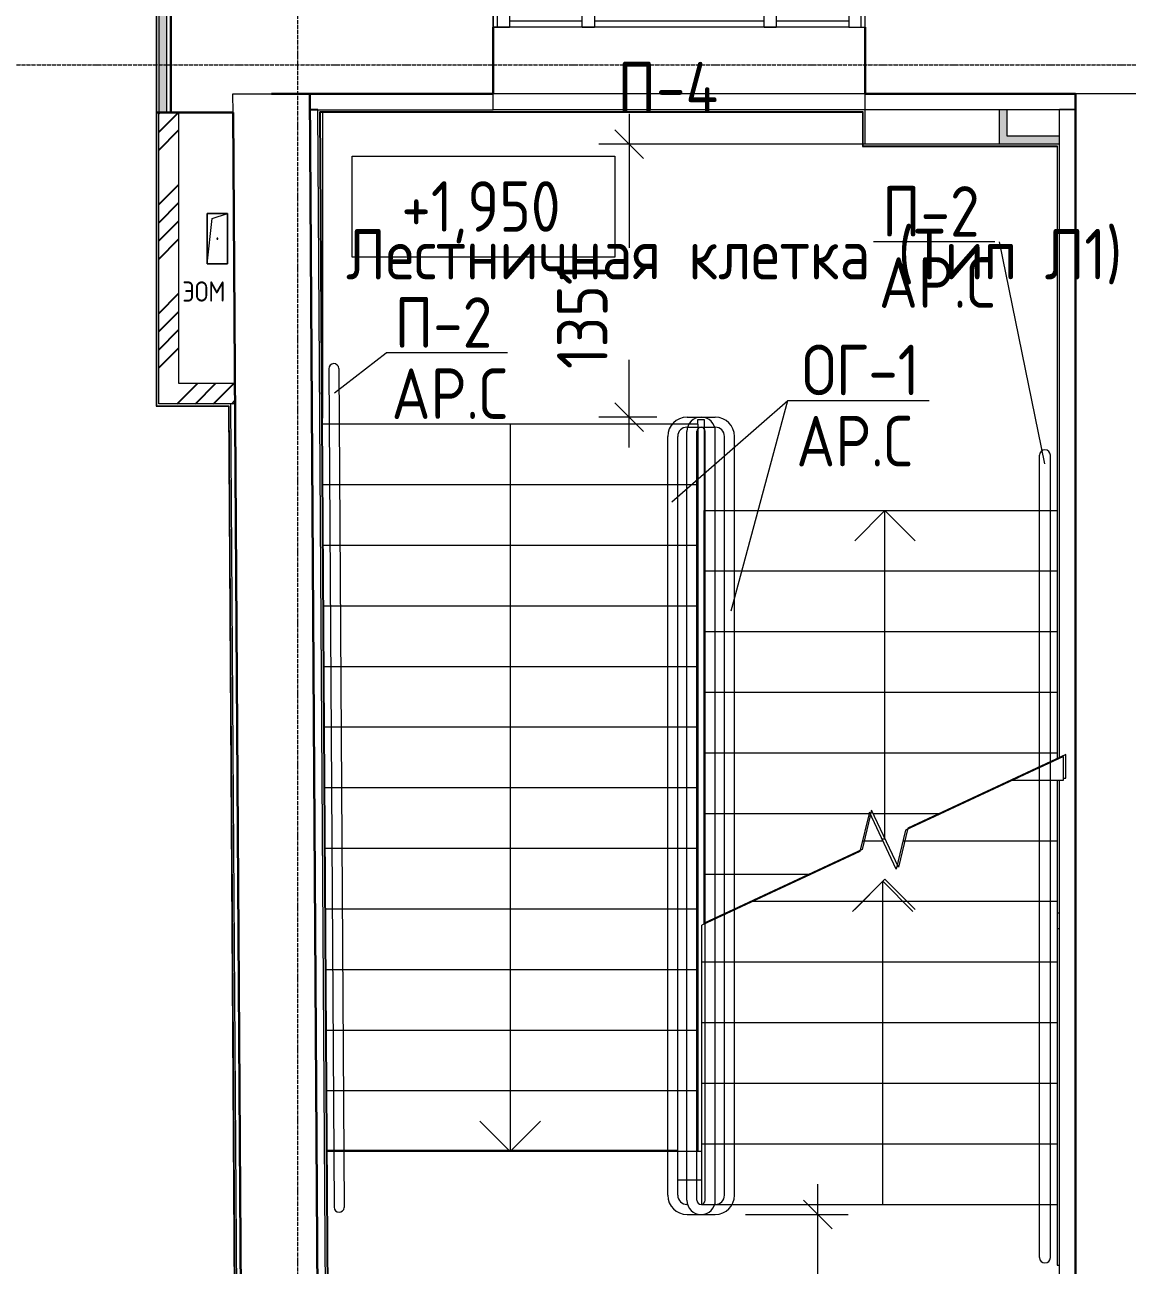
# Model space of a CAD drawing. Header units: millimetres. Extents: x -25149 to 64359, y -29707 to 46678.
# Drawn here: x 1649 to 7105, y 14304 to 20443 of the extents above; entities that cross this region are included whole.
import ezdxf

# ---------------------------------------------------------------- set-up
doc = ezdxf.new("R2010")
doc.units = ezdxf.units.MM
doc.linetypes.add('ADSK_Линия сетки', pattern=[25, 20, -2.5, 0, -2.5])
for name, color, linetype, lineweight in [('_ Окна', 7, 'Continuous', 9), ('Аннотация', 7, 'Continuous', 9), ('Лестницы', 7, 'Continuous', 9), ('Марки окон', 7, 'Continuous', 20), ('Марки помещений', 7, 'Continuous', 20), ('Обобщенные модели', 7, 'Continuous', 18), ('Окна', 7, 'Continuous', 9), ('Оси', 7, 'Continuous', 9), ('Отметки', 7, 'Continuous', 9), ('Перекрытие', 7, 'Continuous', 18), ('Размеры', 7, 'Continuous', 5), ('Стены внутренние', 7, 'Continuous', 18), ('Стены несущие', 7, 'Continuous', 30), ('Стены отделка', 7, 'Continuous', 30), ('Стены штриховка', 7, 'Continuous', 9), ('Стрелки вверх', 7, 'Continuous', 18)]:
    doc.layers.add(name, color=color, linetype=linetype, lineweight=lineweight)
doc.layers.add('Линии', color=7, linetype='Continuous', lineweight=9, true_color=0x00a600)
doc.styles.add('GOST Common_1', font='GOST_Common.ttf', dxfattribs={"width": 0.9, "height": 250})
doc.styles.add('GOST Common_2', font='GOST_Common.ttf', dxfattribs={"width": 0.9, "height": 250})
doc.styles.add('GOST Common_5', font='GOST_Common.ttf', dxfattribs={"width": 0.9, "height": 100})
doc.dimstyles.new('ADSK_Основной_2_5_мм_Округление_до_1_мм', dxfattribs={"dimscale": 304.8, "dimtxt": 251.428749, "dimasz": 0.463911, "dimexe": 0.492126, "dimexo": 0.492126, "dimgap": 0.098425, "dimtad": 1, "dimdec": 0, "dimdsep": 46, "dimtxsty": 'GOST Common_1', "dimblk1": 'OBLIQUE', "dimblk2": 'OBLIQUE', "dimsah": 1, "dimcen": 0.09, "dimdle": 0.492126, "dimazin": 2, "dimtfac": 1, "dimtdec": 4, "dimtix": 1, "dimtmove": 0, "dimatfit": 3, "dimfxl": 1, "dimtvp": 1, "dimtolj": 1, "dimtzin": 0, "dimlwd": 20, "dimlwe": 20, "dimarcsym": 2})
doc.dimstyles.new('ADSK_Основной_2_5_мм_Округление_до_1_мм_1', dxfattribs={"dimscale": 304.8, "dimtxt": 251.428749, "dimasz": 0.463911, "dimexe": 0.492126, "dimexo": 0.492126, "dimgap": 0.098425, "dimtad": 1, "dimdec": 0, "dimdsep": 46, "dimtxsty": 'GOST Common_1', "dimblk1": 'OBLIQUE', "dimblk2": 'OBLIQUE', "dimsah": 1, "dimcen": 0.09, "dimdle": 0.492126, "dimazin": 2, "dimtfac": 1, "dimtdec": 4, "dimtix": 1, "dimtmove": 1, "dimatfit": 3, "dimfxl": 1, "dimtvp": 1, "dimtolj": 1, "dimtzin": 0, "dimlwd": 20, "dimlwe": 20, "dimarcsym": 2})

# ---------------------------------------------------------------- blocks, each defined once
blk = doc.blocks.new('окно трехпол с фрамугой - 1840х2380 и 2390 _h___нов_ ОК-38-4571214-План 2-го этажа')
at = {"layer": '_ Окна', "lineweight": 18}
for p, q in [((-920, 75), (-920, 135)), ((-920, 135), (-840, 135)), ((-840, 135), (-840, 75)), ((-480, 75), (-480, 135)), ((-480, 135), (-420, 135)), ((-420, 135), (-420, 75)), ((420, 75), (420, 135)), ((420, 135), (480, 135)), ((480, 135), (480, 75)), ((840, 135), (840, 75)), ((920, 135), (840, 135)), ((920, 75), (920, 135)), ((-840, 75), (-920, 75)), ((-420, 75), (-480, 75)), ((480, 75), (420, 75)), ((840, 75), (920, 75))]:
    blk.add_line(p, q, dxfattribs=at)
at = {"layer": '_ Окна'}
for p, q in [((-900, 75), (-900, 135)), ((900, 75), (900, 135)), ((-840, 105), (-480, 105)), ((-420, 105), (420, 105)), ((480, 105), (840, 105))]:
    blk.add_line(p, q, dxfattribs=at)
at = {"layer": 'Окна'}
for p, q in [((-920, 135), (-920, 75)), ((-840, 135), (-920, 135)), ((-840, 135), (-480, 135)), ((-420, 135), (-480, 135)), ((-420, 135), (420, 135)), ((480, 135), (420, 135)), ((480, 135), (840, 135)), ((920, 135), (840, 135)), ((920, 75), (920, 135)), ((-920, 75), (-840, 75)), ((-480, 75), (-840, 75)), ((-480, 75), (-420, 75)), ((420, 75), (-420, 75)), ((420, 75), (480, 75)), ((840, 75), (480, 75)), ((840, 75), (920, 75))]:
    blk.add_line(p, q, dxfattribs=at)
blk = doc.blocks.new('GM_Отверстие прямоугольное _в плите_ - Отверстие-3906246-План 2-го этажа')
at = {"layer": 'Обобщенные модели'}
for p, q in [((-50, -125), (-50, 125)), ((-50, 125), (50, 125)), ((50, 125), (-50, 125)), ((-50, 125), (-50, -125)), ((-25, 100), (50, 125)), ((50, 125), (50, -125)), ((50, -125), (50, 125)), ((-50, -125), (-25, 100)), ((50, -125), (-50, -125)), ((-50, -125), (50, -125))]:
    blk.add_line(p, q, dxfattribs=at)
for start, end in [(360, 180), (180, 360), (60, 165), (300, 360), (195, 270)]:
    blk.add_arc((0, 0), 2.5, start, end, dxfattribs=at)
blk = doc.blocks.new('Высотные отметки - Рамка-12095-План 2-го этажа')
at = {"layer": 'Аннотация', "lineweight": 20}
for p, q in [((-6.5, 0), (-6.5, 5)), ((-6.5, 5), (6.5, 5)), ((6.5, 5), (6.5, 0)), ((6.5, 0), (-6.5, 0))]:
    blk.add_line(p, q, dxfattribs=at)
blk = doc.blocks.new('_Oblique')
at = {"color": 0, "linetype": 'ByBlock', "lineweight": -2}
blk.add_line((-0.5, -0.5), (0.5, 0.5), dxfattribs=at)
blk = doc.blocks.new('DIMBLOCK44-План 2-го этажа')
at = {"layer": 'Defpoints', "color": 0, "transparency": 16777216}
for p in [(5066.4, 14555.2), (5574.3, 14555.2), (6431.5, 12949.7)]:
    blk.add_point(p, dxfattribs=at)
at = {"layer": 'Размеры', "color": 0, "transparency": 16777216}
for p, q in [((5574.3, 12799.7), (5574.3, 14705.2)), ((5216.4, 14555.2), (5724.3, 14555.2)), ((6281.5, 12949.7), (5424.3, 12949.7))]:
    blk.add_line(p, q, dxfattribs=at)
at = {"layer": 'Размеры', "color": 0, "transparency": 16777216, "xscale": 141.4, "yscale": 141.4, "zscale": 141.4}
for p, rotation in [((5574.3, 14555.2), 90), ((5574.3, 12949.7), 270)]:
    blk.add_blockref('_Oblique', p, dxfattribs=dict(at, rotation=rotation))
at = {"layer": 'Размеры', "color": 0, "transparency": 16777216, "insert": (5419.3, 13752.5), "char_height": 250, "width": 700.591, "attachment_point": 5, "rotation": 90, "style": 'GOST Common_1'}
blk.add_mtext('\\A1;1605', dxfattribs=at)
blk = doc.blocks.new('ADSK_Аннотация_Текст_сВыноской - Текст с выноской 2-3161909-План 2-го этажа')
at = {"layer": 'Аннотация', "lineweight": 20}
blk.add_line((-3.5, 0), (3.5, 0), dxfattribs=at)
blk = doc.blocks.new('ADSK_Аннотация_Текст_сВыноской - Текст с выноской 2-3308182-План 2-го этажа')
at = {"layer": 'Аннотация', "lineweight": 20}
blk.add_line((-3, 0), (3, 0), dxfattribs=at)
blk = doc.blocks.new('DIMBLOCK49-План 2-го этажа')
at = {"layer": 'Defpoints', "color": 0, "transparency": 16777216}
for p in [(4639.8, 19853), (6471.4, 19853), (4926.4, 18501.5)]:
    blk.add_point(p, dxfattribs=at)
at = {"layer": 'Размеры', "color": 0, "transparency": 16777216}
for p, q in [((4639.8, 20003), (4639.8, 19339.7)), ((6321.4, 19853), (4489.8, 19853)), ((4639.8, 18351.5), (4639.8, 18784.7)), ((4776.4, 18501.5), (4489.8, 18501.5))]:
    blk.add_line(p, q, dxfattribs=at)
at = {"layer": 'Размеры', "color": 0, "transparency": 16777216, "xscale": 141.4, "yscale": 141.4, "zscale": 141.4}
for p, rotation in [((4639.8, 19853), 90), ((4639.8, 18501.5), 270)]:
    blk.add_blockref('_Oblique', p, dxfattribs=dict(at, rotation=rotation))
at = {"layer": 'Размеры', "color": 0, "transparency": 16777216, "insert": (4283.1, 18740), "char_height": 250, "width": 644.339, "attachment_point": 1, "rotation": 90, "line_spacing_factor": 1.022761, "style": 'GOST Common_1'}
blk.add_mtext('\\A1;1351', dxfattribs=at)

msp = doc.modelspace()

# ---------------------------------------------------------------- hatches: boundary and pattern name
h = msp.add_hatch()
h.set_pattern_fill('ANSI34', color=256, scale=20)
h.paths.add_polyline_path([(2411.299, 20010), (2311.299, 20010), (2311.299, 18568), (2688.769, 18568), (2688.117, 18668), (2411.299, 18668)])
at = {"layer": 'Стены внутренние'}
h = msp.add_hatch(color=256, dxfattribs=at)
h.dxf.hatch_style = 1
h.paths.add_polyline_path([(2371.299, 20600), (2351.299, 20600), (2351.299, 20560), (2371.299, 20560)])
h.paths.add_polyline_path([(2351.299, 20600), (2311.299, 20600), (2311.299, 20010), (2351.299, 20010)])
for points in [[(6471.411, 19893.025), (6511.411, 19893.025), (6511.411, 20022.525), (6471.411, 20022.525)], [(6471.411, 19853.025), (6770, 19853.025), (6770, 19893.025), (6471.411, 19893.025)]]:
    msp.add_hatch(color=256, dxfattribs=at).paths.add_polyline_path(points)

# ---------------------------------------------------------------- linework, layer by layer
at = {"layer": 'Аннотация', "lineweight": 20}
for p, q in [((6698.084, 18271.113), (6473.859, 19369.666)), ((3180.944, 18622.439), (3437.693, 18819.622)), ((4851.93, 18082.339), (5425.667, 18584.731)), ((5145.212, 17543.525), (5425.667, 18584.731))]:
    msp.add_line(p, q, dxfattribs=at)
at = {"layer": 'Лестницы'}
for p, q in [((3121.352, 20010.532), (3121.352, 18496.262)), ((4980.798, 18490.68), (5011.411, 18490.68)), ((4980.798, 18466.542), (4980.798, 18490.68)), ((5011.411, 18490.68), (5011.411, 18040.239)), ((4980.798, 18466.542), (3121.546, 18466.542)), ((4980.798, 18466.542), (3121.546, 18466.542)), ((4980.798, 18466.542), (4980.798, 18166.542)), ((4980.798, 18166.542), (3123.497, 18166.542)), ((4980.798, 18166.542), (3123.497, 18166.542)), ((4980.798, 18166.542), (4980.798, 17866.542)), ((5011.411, 18040.239), (6758, 18040.239)), ((5011.411, 17740.239), (5011.411, 18040.239)), ((5011.411, 18040.239), (6758, 18040.239)), ((4980.798, 17866.542), (3125.448, 17866.542)), ((4980.798, 17866.542), (3125.448, 17866.542)), ((4980.798, 17866.542), (4980.798, 17566.542)), ((5011.411, 17440.239), (5011.411, 17740.239)), ((5011.411, 17740.239), (6758, 17740.239)), ((5011.411, 17740.239), (6758, 17740.239)), ((4980.798, 17566.542), (3127.399, 17566.542)), ((4980.798, 17566.542), (3127.399, 17566.542)), ((4980.798, 17566.542), (4980.798, 17266.542)), ((5011.411, 17140.239), (5011.411, 17440.239)), ((5011.411, 17440.239), (6758, 17440.239)), ((5011.411, 17440.239), (6758, 17440.239)), ((4980.798, 17266.542), (3129.35, 17266.542)), ((4980.798, 17266.542), (3129.35, 17266.542)), ((4980.798, 17266.542), (4980.798, 16966.542)), ((5011.411, 16840.239), (5011.411, 17140.239)), ((5011.411, 17140.239), (6758, 17140.239)), ((5011.411, 17140.239), (6758, 17140.239)), ((4980.798, 16966.542), (3131.301, 16966.542)), ((4980.798, 16966.542), (3131.301, 16966.542)), ((4980.798, 16966.542), (4980.798, 16666.542)), ((5011.411, 16540.239), (5011.411, 16840.239)), ((5011.411, 16840.239), (6758, 16840.239)), ((5011.411, 16840.239), (6758, 16840.239)), ((6790, 16822.585), (6008.288, 16458.067)), ((6801.411, 16832.585), (6019.699, 16468.067)), ((6790, 16705.239), (6790, 16822.585)), ((6801.411, 16715.239), (6801.411, 16832.585)), ((6538.352, 16705.239), (6790, 16705.239)), ((6538.352, 16705.239), (6790, 16705.239)), ((6549.763, 16715.239), (6559.797, 16715.239)), ((6549.763, 16715.239), (6559.797, 16715.239)), ((6790, 16715.239), (6801.411, 16715.239)), ((6790, 16715.239), (6801.411, 16715.239)), ((4980.798, 16666.542), (3133.252, 16666.542)), ((4980.798, 16666.542), (3133.252, 16666.542)), ((4980.798, 16666.542), (4980.798, 16366.542)), ((5011.411, 16240.239), (5011.411, 16540.239)), ((5011.411, 16540.239), (5827.359, 16540.239)), ((5011.411, 16540.239), (5827.359, 16540.239)), ((5828.966, 16546.85), (5781.712, 16352.412)), ((5840.376, 16556.85), (5793.122, 16362.412)), ((5961.034, 16263.629), (5828.966, 16546.85)), ((5832.048, 16540.239), (5836.34, 16540.239)), ((5832.048, 16540.239), (5836.34, 16540.239)), ((5972.445, 16273.629), (5840.376, 16556.85)), ((5848.122, 16540.239), (6174.474, 16540.239)), ((5848.122, 16540.239), (6174.474, 16540.239)), ((6008.288, 16458.067), (5961.034, 16263.629)), ((6019.699, 16468.067), (5972.445, 16273.629)), ((5794.55, 16405.239), (5895, 16405.239)), ((5794.55, 16405.239), (5895, 16405.239)), ((5890.337, 16415.239), (5906.411, 16415.239)), ((5890.337, 16415.239), (5906.411, 16415.239)), ((5995.45, 16405.239), (6758, 16405.239)), ((5995.45, 16405.239), (6758, 16405.239)), ((4980.798, 16366.542), (3135.204, 16366.542)), ((4980.798, 16366.542), (3135.204, 16366.542)), ((4980.798, 16366.542), (4980.798, 16066.542)), ((5781.712, 16352.412), (5000, 15987.894)), ((5793.122, 16362.412), (5011.411, 15997.894)), ((5011.411, 15997.894), (5011.411, 16240.239)), ((5011.411, 16240.239), (5531.122, 16240.239)), ((5011.411, 16240.239), (5531.122, 16240.239)), ((5251.648, 16105.239), (6758, 16105.239)), ((5251.648, 16105.239), (6758, 16105.239)), ((5263.058, 16115.239), (5273.093, 16115.239)), ((5263.058, 16115.239), (5273.093, 16115.239)), ((4980.798, 16066.542), (3137.155, 16066.542)), ((4980.798, 16066.542), (3137.155, 16066.542)), ((4980.798, 16066.542), (4980.798, 15766.542)), ((5000, 15805.239), (5000, 15987.894)), ((5011.411, 15993.215), (5011.411, 15997.894)), ((5000, 15505.239), (5000, 15805.239)), ((5000, 15805.239), (6758, 15805.239)), ((5000, 15805.239), (6758, 15805.239)), ((4980.798, 15766.542), (3139.106, 15766.542)), ((4980.798, 15766.542), (3139.106, 15766.542)), ((4980.798, 15766.542), (4980.798, 15466.542)), ((5000, 15205.239), (5000, 15505.239)), ((5000, 15505.239), (6758, 15505.239)), ((5000, 15505.239), (6758, 15505.239)), ((4980.798, 15466.542), (3141.057, 15466.542)), ((4980.798, 15466.542), (3141.057, 15466.542)), ((4980.798, 15466.542), (4980.798, 15166.542)), ((4980.798, 15166.542), (3143.008, 15166.542)), ((4980.798, 15166.542), (3143.008, 15166.542)), ((4980.798, 15166.542), (4980.798, 14866.542)), ((5000, 14905.239), (5000, 15205.239)), ((5000, 15205.239), (6758, 15205.239)), ((5000, 15205.239), (6758, 15205.239)), ((4980.798, 14866.542), (3144.959, 14866.542)), ((5000, 14605.239), (5000, 14905.239)), ((5000, 14905.239), (6758, 14905.239)), ((5000, 14905.239), (6758, 14905.239)), ((5000, 14605.239), (6758, 14605.239)), ((5000, 14605.239), (6758, 14605.239))]:
    msp.add_line(p, q, dxfattribs=at)
at = {"layer": 'Линии', "color": 7}
for p, q in [((3152.759, 18741.417), (3179.749, 14591.379)), ((3202.755, 18741.937), (3229.762, 14589.388)), ((4926.411, 18501.539), (5066.411, 18501.539)), ((4925.797, 18451.539), (5063.414, 18451.539)), ((4831.411, 14650.239), (4831.411, 18406.539)), ((4880.798, 14650.467), (4880.798, 18406.084)), ((5111.411, 14650.467), (5111.411, 18406.312)), ((5161.411, 14650.239), (5161.411, 18406.539)), ((6671.411, 14342.034), (6671.411, 18313.445)), ((6725, 14342.034), (6725, 18313.445)), ((4926.026, 14605.239), (4928.794, 14605.239)), ((4926.411, 14555.239), (5066.411, 14555.239)), ((4956.411, 14555.239), (5066.411, 14555.239)), ((5063.414, 14605.239), (5066.183, 14605.239))]:
    msp.add_line(p, q, dxfattribs=at)
at = {"layer": 'Линии', "color": 7, "lineweight": 18}
for p, q in [((4925.798, 14625.546), (4925.798, 18431.233)), ((4975.798, 14625.546), (4975.798, 18431.539)), ((5016.411, 14625.546), (5016.411, 18431.539)), ((5066.411, 14625.546), (5066.411, 18431.233))]:
    msp.add_line(p, q, dxfattribs=at)
at = {"layer": 'Линии', "color": 7}
for centre, radius, start, end in [((3177.758, 18741.542), 25, 0.9050229, 180.3726316), ((4926.411, 18406.539), 95, 90, 180), ((4996.104, 18431.233), 70.306, 0, 180), ((5066.411, 18406.539), 95, 0, 90), ((4926.025, 18406.312), 45.228, 90.288514, 180.288514), ((4996.104, 18431.539), 20.306, 0, 180), ((5066.183, 18406.312), 45.228, 0, 90), ((6698.205, 18313.445), 26.795, 0, 180), ((4926.411, 14650.239), 95, 180, 270), ((4926.026, 14650.467), 45.228, 180, 270), ((4996.104, 14625.546), 70.306, 180, 0), ((4996.104, 14625.546), 20.306, 180, 0), ((5066.183, 14650.467), 45.228, 270, 0), ((5066.411, 14650.239), 95, 270, 0), ((3204.855, 14591.542), 25, 180.3726316, 355.0572316), ((6698.205, 14342.034), 26.795, 180, 0)]:
    msp.add_arc(centre, radius, start, end, dxfattribs=at)
at = {"layer": 'Оси', "color": 252, "linetype": 'ADSK_Линия сетки'}
for p, q in [((2999.565, -5029.374), (2999.565, 44222.998)), ((-10114.729, 20245), (56004.853, 20245))]:
    msp.add_line(p, q, dxfattribs=at)
at = {"layer": 'Перекрытие'}
for p, q in [((4880.798, 14871.542), (3144.927, 14871.542)), ((4880.798, 14725.239), (4880.798, 14871.542)), ((5000, 14866.542), (4880.798, 14866.542)), ((5000, 14725.239), (4880.798, 14725.239))]:
    msp.add_line(p, q, dxfattribs=at)
at = {"layer": 'Стены внутренние'}
msp.add_line((5807.707, 20102.525), (3967.707, 20102.525), dxfattribs=at)
at = {"layer": 'Стены несущие'}
for p, q in [((2371.299, 20580), (2371.299, 20010)), ((3967.707, 20102.525), (3967.707, 20432.525)), ((5807.707, 20432.525), (5807.707, 20102.525)), ((3967.707, 20102.525), (2869.112, 20102.525)), ((3107.283, 12663.783), (3058.905, 20102.525)), ((6850, 20102.525), (5807.707, 20102.525)), ((6850, 20102.525), (6850, 12723.783)), ((2299.299, 20010), (2679.498, 20010)), ((2679.498, 20010), (2727.275, 12663.783))]:
    msp.add_line(p, q, dxfattribs=at)
at = {"layer": 'Стены отделка', "lineweight": 9}
for p, q in [((2299.299, 20612), (2299.299, 20010)), ((2311.299, 20600), (2311.299, 20010)), ((2351.299, 20010), (2351.299, 20600)), ((3058.905, 20102.525), (3058.905, 20022.525)), ((3967.707, 20022.525), (3967.707, 20102.525)), ((5807.707, 19853.025), (5807.707, 20102.525)), ((3058.905, 20022.525), (3099.426, 20022.525)), ((3099.417, 20023.887), (3059.418, 20023.627)), ((3059.418, 20023.627), (3107.284, 12663.783)), ((3147.283, 12664.043), (3099.417, 20023.887)), ((6850, 20022.525), (3967.707, 20022.525)), ((6471.411, 20022.525), (6471.411, 19853.025)), ((6511.411, 19893.025), (6511.411, 20022.525)), ((6850, 20023.783), (6770, 20023.783)), ((6770, 16817.938), (6770, 20023.783)), ((2411.299, 18668), (2411.299, 20010)), ((2727.261, 12663.783), (2679.498, 19990)), ((3111.504, 20010.525), (5795.707, 20010.525)), ((3158.947, 12715.783), (3111.504, 20010.525)), ((5795.707, 20010.525), (5795.707, 19843.025)), ((6770, 19893.025), (6511.411, 19893.025)), ((5797.707, 19841.025), (6758, 19841.025)), ((6770, 19853.025), (5807.707, 19853.025)), ((6758, 19841.025), (6758, 16812.342)), ((2688.117, 18668), (2411.299, 18668)), ((2656.846, 18556), (2697.933, 12253.783)), ((2709.869, 12263.783), (2668.768, 18568)), ((6758, 16705.239), (6758, 14304.332)), ((6770, 12723.783), (6770, 16705.239)), ((6770, 16047.175), (6758, 16047.175)), ((6758, 15971.468), (6770, 15971.468)), ((6758, 14304.332), (6770, 14304.332))]:
    msp.add_line(p, q, dxfattribs=at)
msp.add_lwpolyline([(2688.769, 18568), (2311.299, 18568), (2311.299, 20010)], dxfattribs=at)
at = {"layer": 'Стены штриховка'}
for p, q in [((2301.299, 20610), (2301.299, 20010)), ((2679.498, 20010), (2678.896, 20102.525)), ((2678.896, 20102.525), (2869.112, 20102.525)), ((7230, 20102.525), (6850, 20102.525)), ((3099.426, 20022.525), (3967.707, 20022.525)), ((5797.707, 20012.525), (3109.491, 20012.525)), ((3156.947, 12715.783), (3109.491, 20012.525)), ((5797.707, 19841.025), (5797.707, 20012.525)), ((6760, 19843.025), (5795.707, 19843.025)), ((5795.707, 19843.025), (5795.707, 19841.025)), ((5795.707, 19841.025), (5797.707, 19841.025)), ((6760, 16813.275), (6760, 19843.025)), ((2658.833, 18558), (2699.947, 12251.783)), ((6760, 14304.332), (6760, 16705.239))]:
    msp.add_line(p, q, dxfattribs=at)
for points in [[(2299.299, 20010), (2299.299, 18618), (2299.299, 18556), (2361.299, 18556), (2656.846, 18556)], [(2301.299, 20010), (2301.299, 18558), (2658.833, 18558)]]:
    msp.add_lwpolyline(points, dxfattribs=at)
at = {"layer": 'Стрелки вверх'}
for p, q in [((4051.075, 18466.542), (4051.075, 18166.542)), ((4051.075, 18166.542), (4051.075, 17866.542)), ((5906.411, 18040.239), (5756.411, 17890.239)), ((5906.411, 17740.239), (5906.411, 18040.239)), ((5906.411, 18040.239), (6056.411, 17890.239)), ((4051.075, 17866.542), (4051.075, 17566.542)), ((5906.411, 17440.239), (5906.411, 17740.239)), ((4051.075, 17566.542), (4051.075, 17266.542)), ((5906.411, 17140.239), (5906.411, 17440.239)), ((4051.075, 17266.542), (4051.075, 16966.542)), ((5906.411, 16840.239), (5906.411, 17140.239)), ((4051.075, 16966.542), (4051.075, 16666.542)), ((5906.411, 16540.239), (5906.411, 16840.239)), ((4051.075, 16666.542), (4051.075, 16366.542)), ((5906.411, 16415.239), (5906.411, 16540.239)), ((4051.075, 16366.542), (4051.075, 16066.542)), ((5906.411, 16215.239), (5756.411, 16065.239)), ((5906.411, 16215.239), (6056.411, 16065.239)), ((5895, 16205.239), (5745, 16055.239)), ((5895, 16105.239), (5895, 16205.239)), ((5895, 16205.239), (6045, 16055.239)), ((5895, 15805.239), (5895, 16105.239)), ((4051.075, 16066.542), (4051.075, 15766.542)), ((5895, 15505.239), (5895, 15805.239)), ((4051.075, 15766.542), (4051.075, 15466.542)), ((5895, 15205.239), (5895, 15505.239)), ((4051.075, 15466.542), (4051.075, 15166.542)), ((4051.075, 15166.542), (4051.075, 14871.542)), ((5895, 14905.239), (5895, 15205.239)), ((4051.075, 14866.542), (3901.075, 15016.542)), ((4051.075, 14866.542), (4201.075, 15016.542)), ((5895, 14605.239), (5895, 14905.239))]:
    msp.add_line(p, q, dxfattribs=at)

# ---------------------------------------------------------------- block references
at = {"layer": 'Аннотация', "lineweight": 20}
for name, p, xscale, yscale, zscale in [('Высотные отметки - Рамка-12095-План 2-го этажа', (3919.823, 19292.591), 99.99999999999993, 99.99999999999993, 99.99999999999993), ('ADSK_Аннотация_Текст_сВыноской - Текст с выноской 2-3161909-План 2-го этажа', (5775.667, 18584.731), 100, 100, 100)]:
    msp.add_blockref(name, p, dxfattribs=dict(at, xscale=xscale, yscale=yscale, zscale=zscale))
at = {"layer": 'Аннотация', "lineweight": 20, "xscale": 100, "yscale": 100, "zscale": 100, "rotation": 180}
for p in [(6150.112, 19369.666), (3737.693, 18819.622)]:
    msp.add_blockref('ADSK_Аннотация_Текст_сВыноской - Текст с выноской 2-3308182-План 2-го этажа', p, dxfattribs=at)
at = {"layer": 'Обобщенные модели'}
msp.add_blockref('GM_Отверстие прямоугольное _в плите_ - Отверстие-3906246-План 2-го этажа', (2601.854, 19385), dxfattribs=at)
at = {"layer": 'Окна'}
msp.add_blockref('окно трехпол с фрамугой - 1840х2380 и 2390 _h___нов_ ОК-38-4571214-План 2-го этажа', (4887.707, 20357.525), dxfattribs=at)

# ---------------------------------------------------------------- texts
at = {"layer": 'Аннотация', "char_height": 250, "line_spacing_factor": 1.022766, "style": 'GOST Common_2'}
for s, insert, width, attachment_point in [('\\pxqc,t4.572,9.144,13.716,18.288,22.86,27.432,32.004,36.576,41.148,45.72,50.292,54.864,59.436,64.008,68.58,73.152,77.724,82.296,86.868,91.44,96.012,100.584,105.156,109.728,114.3,118.872,123.444,128.016,132.588,137.16,141.732,146.304;{П-2}', (6133.459, 19520.027), 505.8, 5), ('\\pxqc,t4.572,9.144,13.716,18.288,22.86,27.432,32.004,36.576,41.148,45.72,50.292,54.864,59.436,64.008,68.58,73.152,77.724,82.296,86.868,91.44,96.012,100.584,105.156,109.728,114.3,118.872,123.444,128.016,132.588,137.16,141.732,146.304;{АР.С}', (6164.709, 19292.708), 612.9, 2), ('\\pxqc,t4.572,9.144,13.716,18.288,22.86,27.432,32.004,36.576,41.148,45.72,50.292,54.864,59.436,64.008,68.58,73.152,77.724,82.296,86.868,91.44,96.012,100.584,105.156,109.728,114.3,118.872,123.444,128.016,132.588,137.16,141.732,146.304;{П-2}', (3721.04, 18969.983), 505.8, 5), ('\\pxqc,t4.572,9.144,13.716,18.288,22.86,27.432,32.004,36.576,41.148,45.72,50.292,54.864,59.436,64.008,68.58,73.152,77.724,82.296,86.868,91.44,96.012,100.584,105.156,109.728,114.3,118.872,123.444,128.016,132.588,137.16,141.732,146.304;{ОГ-1}', (5786.47, 18735.092), 619.2, 5), ('\\pxqc,t4.572,9.144,13.716,18.288,22.86,27.432,32.004,36.576,41.148,45.72,50.292,54.864,59.436,64.008,68.58,73.152,77.724,82.296,86.868,91.44,96.012,100.584,105.156,109.728,114.3,118.872,123.444,128.016,132.588,137.16,141.732,146.304;{АР.С}', (3752.29, 18742.664), 612.9, 2), ('\\pxqc,t4.572,9.144,13.716,18.288,22.86,27.432,32.004,36.576,41.148,45.72,50.292,54.864,59.436,64.008,68.58,73.152,77.724,82.296,86.868,91.44,96.012,100.584,105.156,109.728,114.3,118.872,123.444,128.016,132.588,137.16,141.732,146.304;{АР.С}', (5755.67, 18507.773), 612.9, 2)]:
    msp.add_mtext(s, dxfattribs=dict(at, insert=insert, width=width, attachment_point=attachment_point))
at = {"layer": 'Аннотация', "color": 251, "true_color": 0x4b4b4b, "insert": (2428.554, 19173.425), "char_height": 100, "width": 240.885, "attachment_point": 1, "line_spacing_factor": 1.022766, "style": 'GOST Common_5'}
msp.add_mtext('\\pxt3.6,7.2,10.8,14.4,18,21.6,25.2,28.8,32.4,36,39.6,43.2,46.8,50.4,54,57.6,61.2,64.8,68.4,72,75.6,79.2,82.8,86.4,90,93.6,97.2,100.8,104.4,108,111.6,115.2;{ЭОМ}', dxfattribs=at)
at = {"layer": 'Марки окон', "lineweight": 9, "insert": (4831.503, 20134.468), "char_height": 250, "width": 523.8, "attachment_point": 5, "line_spacing_factor": 1.022766, "style": 'GOST Common_2'}
msp.add_mtext('\\pxqc,t1.8,3.6,5.4,7.2,9,10.8,12.6,14.4,16.2,18,19.8,21.6,23.4,25.2,27,28.8,30.6,32.4,34.2,36,37.8,39.6,41.4,43.2,45,46.8,48.6,50.4,52.2,54,55.8,57.6;{П-4}', dxfattribs=at)
at = {"layer": 'Марки помещений', "lineweight": 9, "insert": (5160.066, 19296.091), "char_height": 250, "width": 3905.1, "attachment_point": 5, "line_spacing_factor": 1.022766, "style": 'GOST Common_2'}
msp.add_mtext('\\pxqc,t1.8,3.6,5.4,7.2,9,10.8,12.6,14.4,16.2,18,19.8,21.6,23.4,25.2,27,28.8,30.6,32.4,34.2,36,37.8,39.6,41.4,43.2,45,46.8,48.6,50.4,52.2,54,55.8,57.6;{Лестничная клетка (Тип Л1)}', dxfattribs=at)
at = {"layer": 'Отметки', "lineweight": 20, "insert": (3512.517, 19669.298), "char_height": 250, "width": 977.53229, "attachment_point": 1, "line_spacing_factor": 1.022761, "style": 'GOST Common_1'}
msp.add_mtext('+1,950', dxfattribs=at)

# ---------------------------------------------------------------- dimensions: what is measured, and where the dimension line sits
at = {"layer": 'Размеры'}
dim = msp.add_linear_dim(base=(4639.84, 19853.025), p1=(4926.411, 18501.539), p2=(6471.411, 19853.025), angle=90, dimstyle='ADSK_Основной_2_5_мм_Округление_до_1_мм_1', override={"dimpost": '<>', "dimfxl": 2052.690499, "dimlwd": 65535, "dimlwe": 65535}, dxfattribs=at)
dim.commit()
dim.dimension.update_dxf_attribs({"geometry": 'DIMBLOCK49-План 2-го этажа', "text_midpoint": (4449.799, 19062.188), "dimtype": 160, "text_rotation": 90})
dim = msp.add_linear_dim(base=(5574.272, 14555.239), p1=(6431.532, 12949.746), p2=(5066.411, 14555.239), angle=90, dimstyle='ADSK_Основной_2_5_мм_Округление_до_1_мм', override={"dimpost": '<>', "dimfxl": 2107.407234, "dimlwd": 65535, "dimlwe": 65535}, dxfattribs=at)
dim.commit()
dim.dimension.update_dxf_attribs({"geometry": 'DIMBLOCK44-План 2-го этажа', "text_midpoint": (5419.272, 13752.493)})

doc.saveas('drawing.dxf')
